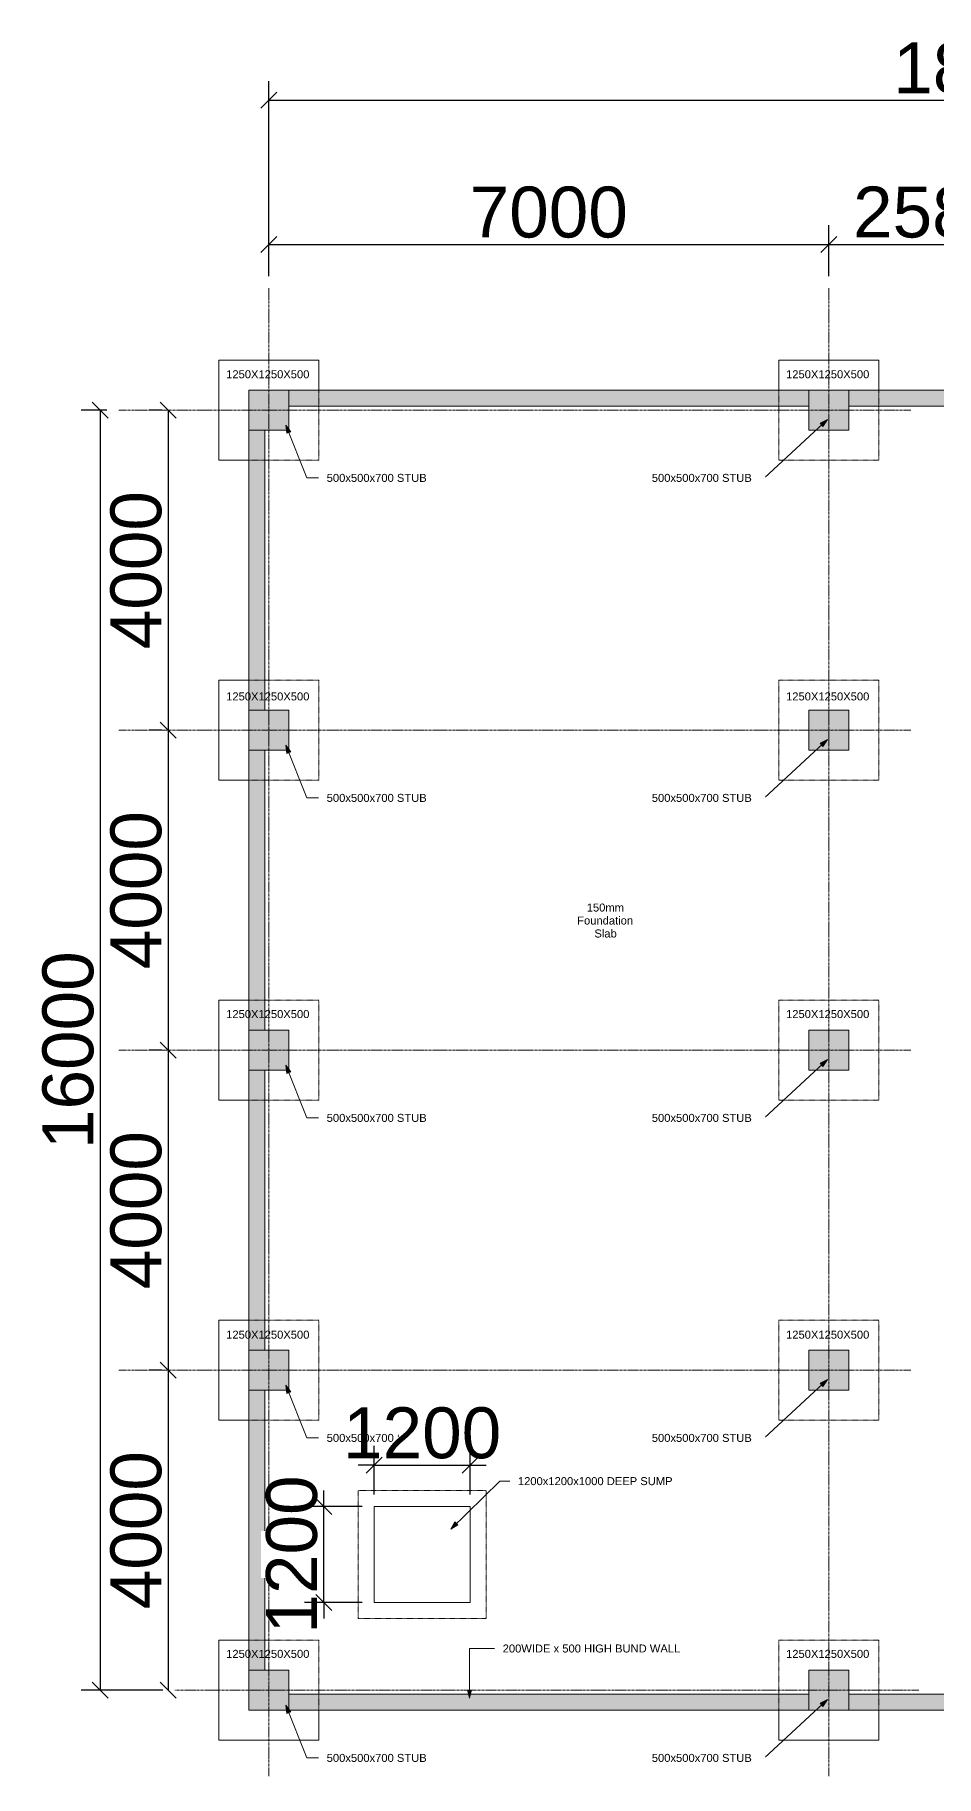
# Model space of a CAD drawing. Header units: millimetres. Extents: x 14826 to 891005, y -311366 to 56117.
# Drawn here: x 686500 to 697769, y -253208 to -231441 of the extents above; entities that cross this region are included whole.
import ezdxf

# ---------------------------------------------------------------- set-up
doc = ezdxf.new("R2010")
doc.units = ezdxf.units.MM
doc.linetypes.add('CENTER', pattern=[50.8, 31.75, -6.35, 6.35, -6.35])
doc.linetypes.add('Dash', pattern=[6.35, 3.175, -3.175])
for name, color, linetype, lineweight in [('A-ANNO-DIMS', 7, 'Continuous', 9), ('A-DETL-CNTR', 7, 'CENTER', 18), ('A-WALL', 7, 'Continuous', 9), ('A-WALL-HDLN', 7, 'Dash', 9), ('G-ANNO-TEXT', 7, 'Continuous', 9), ('S-COLS', 7, 'Continuous', 9), ('S-FNDN', 7, 'Continuous', 9), ('S-FNDN-HDLN', 7, 'Dash', 9), ('S-FNDN-IDEN', 7, 'Continuous', 9)]:
    doc.layers.add(name, color=color, linetype=linetype, lineweight=lineweight)
doc.styles.add('Arial', font='arial.ttf', dxfattribs={"height": 636.361708})
doc.styles.add('Arial_1', font='arial.ttf', dxfattribs={"height": 636.4})
doc.styles.add('Arial_2', font='arial.ttf', dxfattribs={"height": 0.18})
doc.dimstyles.new('Greene_Arch_tick_-_2_5mm_Arial', dxfattribs={"dimscale": 304.8, "dimtxt": 255.06485, "dimasz": 0.656168, "dimexe": 0.787402, "dimexo": 0.492126, "dimgap": 0.246063, "dimtad": 1, "dimdec": 0, "dimzin": 0, "dimdsep": 46, "dimtxsty": 'Arial', "dimblk1": 'OBLIQUE', "dimblk2": 'OBLIQUE', "dimsah": 1, "dimcen": 0.09, "dimazin": 0, "dimtfac": 1, "dimtdec": 4, "dimtix": 1, "dimtmove": 0, "dimatfit": 3, "dimfxl": 1, "dimtvp": 1, "dimtfill": 1, "dimtolj": 1, "dimtzin": 0, "dimarcsym": 2})

# ---------------------------------------------------------------- blocks, each defined once
blk = doc.blocks.new('Concrete-Rectangular-Column - 500 x 500mm-372812-BRINE TREATMENT')
at = {"layer": 'S-COLS', "linetype": 'Dash', "true_color": 0xc0c0c0}
blk.add_hatch(color=9, dxfattribs=at).paths.add_polyline_path([(-250, -250), (250, -250), (250, 250), (-250, 250)])
at = {"layer": 'S-COLS'}
for p, q in [((250, 250), (-250, 250)), ((-250, 250), (-250, -250)), ((250, -250), (250, 250)), ((-250, -250), (250, -250))]:
    blk.add_line(p, q, dxfattribs=at)
blk = doc.blocks.new('M_Footing-Rectangular - 1250X1250X500-343367-BRINE TREATMENT')
at = {"layer": 'S-FNDN'}
for p, q in [((625, 625), (-625, 625)), ((-625, 625), (-625, -625)), ((625, 250), (625, 625)), ((-625, -625), (-250, -625))]:
    blk.add_line(p, q, dxfattribs=at)
at = {"layer": 'S-FNDN-HDLN'}
for p, q in [((625, -625), (625, 250)), ((-250, -625), (625, -625))]:
    blk.add_line(p, q, dxfattribs=at)
blk = doc.blocks.new('M_Footing-Rectangular - 1250X1250X500-V10-BRINE TREATMENT')
at = {"layer": 'S-FNDN'}
for p, q in [((625, 625), (-625, 625)), ((-625, 625), (-625, 250)), ((625, 250), (625, 625))]:
    blk.add_line(p, q, dxfattribs=at)
at = {"layer": 'S-FNDN-HDLN'}
for p, q in [((-625, 250), (-625, -625)), ((625, -625), (625, 250)), ((-625, -625), (625, -625))]:
    blk.add_line(p, q, dxfattribs=at)
blk = doc.blocks.new('M_Footing-Rectangular - 1250X1250X500-V11-BRINE TREATMENT')
at = {"layer": 'S-FNDN'}
for p, q in [((-625, -250), (-625, -625)), ((625, -625), (625, -250)), ((-625, -625), (625, -625))]:
    blk.add_line(p, q, dxfattribs=at)
at = {"layer": 'S-FNDN-HDLN'}
for p, q in [((625, 625), (-625, 625)), ((-625, 625), (-625, -250)), ((625, -250), (625, 625))]:
    blk.add_line(p, q, dxfattribs=at)
blk = doc.blocks.new('M_Footing-Rectangular - 1250X1250X500-V7-BRINE TREATMENT')
at = {"layer": 'S-FNDN'}
for p, q in [((-250, 625), (-625, 625)), ((-625, 625), (-625, -625)), ((625, -625), (625, -250)), ((-625, -625), (625, -625))]:
    blk.add_line(p, q, dxfattribs=at)
at = {"layer": 'S-FNDN-HDLN'}
for p, q in [((625, 625), (-250, 625)), ((625, -250), (625, 625))]:
    blk.add_line(p, q, dxfattribs=at)
blk = doc.blocks.new('M_Footing-Rectangular - 1250X1250X500-V12-BRINE TREATMENT')
at = {"layer": 'S-FNDN-HDLN'}
for p, q in [((625, 625), (-625, 625)), ((-625, 625), (-625, -625)), ((625, -625), (625, 625)), ((-625, -625), (625, -625))]:
    blk.add_line(p, q, dxfattribs=at)
blk = doc.blocks.new('M_Footing-Rectangular - 1250X1250X500-V14-BRINE TREATMENT')
at = {"layer": 'S-FNDN'}
for p, q in [((-250, 625), (-625, 625)), ((-625, 625), (-625, -625)), ((-625, -625), (-250, -625))]:
    blk.add_line(p, q, dxfattribs=at)
at = {"layer": 'S-FNDN-HDLN'}
for p, q in [((625, 625), (-250, 625)), ((625, -625), (625, 625)), ((-250, -625), (625, -625))]:
    blk.add_line(p, q, dxfattribs=at)
blk = doc.blocks.new('_Oblique')
at = {"color": 0, "linetype": 'ByBlock', "lineweight": -2}
blk.add_line((-0.5, -0.5), (0.5, 0.5), dxfattribs=at)
blk = doc.blocks.new('*D768')
at = {"layer": 'A-ANNO-DIMS', "color": 0, "lineweight": -2, "transparency": 16777216}
for p, q in [((687401, -236133), (687078, -236133)), ((687318, -236133), (687318, -252133)), ((688101, -252133), (687078, -252133))]:
    blk.add_line(p, q, dxfattribs=at)
at = {"layer": 'Defpoints', "color": 0, "transparency": 16777216}
for p in [(687551, -236133), (687318, -252133), (688251, -252133)]:
    blk.add_point(p, dxfattribs=at)
at = {"layer": 'A-ANNO-DIMS', "color": 0, "lineweight": -2, "transparency": 16777216, "xscale": 200, "yscale": 200, "zscale": 200}
for p, rotation in [((687318, -236133), 90), ((687318, -252133), 270)]:
    blk.add_blockref('_Oblique', p, dxfattribs=dict(at, rotation=rotation))
at = {"layer": 'A-ANNO-DIMS', "color": 0, "transparency": 16777216, "insert": (686918, -244133), "char_height": 636.4, "width": 576.84, "attachment_point": 5, "rotation": 90, "style": 'Arial', "bg_fill": 3, "box_fill_scale": 1.1, "bg_fill_color": 256, "bg_fill_true_color": 13158600, "bg_fill_transparency": 0}
blk.add_mtext('\\A1;16000', dxfattribs=at)
blk = doc.blocks.new('*D774')
at = {"layer": 'A-ANNO-DIMS', "color": 0, "lineweight": -2, "transparency": 16777216}
for p, q in [((688089, -236133), (687928, -236133)), ((688168, -236133), (688168, -240133)), ((688089, -240133), (687928, -240133))]:
    blk.add_line(p, q, dxfattribs=at)
at = {"layer": 'Defpoints', "color": 0, "transparency": 16777216}
for p in [(688239, -236133), (688168, -240133), (688239, -240133)]:
    blk.add_point(p, dxfattribs=at)
at = {"layer": 'A-ANNO-DIMS', "color": 0, "lineweight": -2, "transparency": 16777216, "xscale": 200, "yscale": 200, "zscale": 200}
for p, rotation in [((688168, -236133), 90), ((688168, -240133), 270)]:
    blk.add_blockref('_Oblique', p, dxfattribs=dict(at, rotation=rotation))
at = {"layer": 'A-ANNO-DIMS', "color": 0, "transparency": 16777216, "insert": (687768, -238133), "char_height": 636.4, "width": 461.47, "attachment_point": 5, "rotation": 90, "style": 'Arial', "bg_fill": 3, "box_fill_scale": 1.1, "bg_fill_color": 256, "bg_fill_true_color": 13158600, "bg_fill_transparency": 0}
blk.add_mtext('\\A1;4000', dxfattribs=at)
blk = doc.blocks.new('*D775')
at = {"layer": 'A-ANNO-DIMS', "color": 0, "lineweight": -2, "transparency": 16777216}
for p, q in [((688089, -240133), (687928, -240133)), ((688168, -240133), (688168, -244133)), ((688089, -244133), (687928, -244133))]:
    blk.add_line(p, q, dxfattribs=at)
at = {"layer": 'Defpoints', "color": 0, "transparency": 16777216}
for p in [(688239, -240133), (688168, -244133), (688239, -244133)]:
    blk.add_point(p, dxfattribs=at)
at = {"layer": 'A-ANNO-DIMS', "color": 0, "lineweight": -2, "transparency": 16777216, "xscale": 200, "yscale": 200, "zscale": 200}
for p, rotation in [((688168, -240133), 90), ((688168, -244133), 270)]:
    blk.add_blockref('_Oblique', p, dxfattribs=dict(at, rotation=rotation))
at = {"layer": 'A-ANNO-DIMS', "color": 0, "transparency": 16777216, "insert": (687768, -242133), "char_height": 636.4, "width": 461.47, "attachment_point": 5, "rotation": 90, "style": 'Arial', "bg_fill": 3, "box_fill_scale": 1.1, "bg_fill_color": 256, "bg_fill_true_color": 13158600, "bg_fill_transparency": 0}
blk.add_mtext('\\A1;4000', dxfattribs=at)
blk = doc.blocks.new('*D776')
at = {"layer": 'A-ANNO-DIMS', "color": 0, "lineweight": -2, "transparency": 16777216}
for p, q in [((688089, -244133), (687928, -244133)), ((688168, -244133), (688168, -248133)), ((688089, -248133), (687928, -248133))]:
    blk.add_line(p, q, dxfattribs=at)
at = {"layer": 'Defpoints', "color": 0, "transparency": 16777216}
for p in [(688239, -244133), (688168, -248133), (688239, -248133)]:
    blk.add_point(p, dxfattribs=at)
at = {"layer": 'A-ANNO-DIMS', "color": 0, "lineweight": -2, "transparency": 16777216, "xscale": 200, "yscale": 200, "zscale": 200}
for p, rotation in [((688168, -244133), 90), ((688168, -248133), 270)]:
    blk.add_blockref('_Oblique', p, dxfattribs=dict(at, rotation=rotation))
at = {"layer": 'A-ANNO-DIMS', "color": 0, "transparency": 16777216, "insert": (687768, -246133), "char_height": 636.4, "width": 461.47, "attachment_point": 5, "rotation": 90, "style": 'Arial', "bg_fill": 3, "box_fill_scale": 1.1, "bg_fill_color": 256, "bg_fill_true_color": 13158600, "bg_fill_transparency": 0}
blk.add_mtext('\\A1;4000', dxfattribs=at)
blk = doc.blocks.new('*D777')
at = {"layer": 'A-ANNO-DIMS', "color": 0, "lineweight": -2, "transparency": 16777216}
for p, q in [((688089, -248133), (687928, -248133)), ((688168, -248133), (688168, -252133)), ((688101, -252133), (687928, -252133))]:
    blk.add_line(p, q, dxfattribs=at)
at = {"layer": 'Defpoints', "color": 0, "transparency": 16777216}
for p in [(688239, -248133), (688168, -252133), (688251, -252133)]:
    blk.add_point(p, dxfattribs=at)
at = {"layer": 'A-ANNO-DIMS', "color": 0, "lineweight": -2, "transparency": 16777216, "xscale": 200, "yscale": 200, "zscale": 200}
for p, rotation in [((688168, -248133), 90), ((688168, -252133), 270)]:
    blk.add_blockref('_Oblique', p, dxfattribs=dict(at, rotation=rotation))
at = {"layer": 'A-ANNO-DIMS', "color": 0, "transparency": 16777216, "insert": (687768, -250133), "char_height": 636.4, "width": 461.47, "attachment_point": 5, "rotation": 90, "style": 'Arial', "bg_fill": 3, "box_fill_scale": 1.1, "bg_fill_color": 256, "bg_fill_true_color": 13158600, "bg_fill_transparency": 0}
blk.add_mtext('\\A1;4000', dxfattribs=at)
blk = doc.blocks.new('*D778')
at = {"layer": 'A-ANNO-DIMS', "color": 0, "lineweight": -2, "transparency": 16777216}
for p, q in [((689426, -234458), (689426, -233821)), ((696426, -234458), (696426, -233821)), ((689426, -234061), (696426, -234061))]:
    blk.add_line(p, q, dxfattribs=at)
at = {"layer": 'Defpoints', "color": 0, "transparency": 16777216}
for p in [(696426, -234061), (689426, -234608), (696426, -234608)]:
    blk.add_point(p, dxfattribs=at)
at = {"layer": 'A-ANNO-DIMS', "color": 0, "lineweight": -2, "transparency": 16777216, "xscale": 200, "yscale": 200, "zscale": 200, "rotation": 180}
blk.add_blockref('_Oblique', (689426, -234061), dxfattribs=at)
at = {"layer": 'A-ANNO-DIMS', "color": 0, "lineweight": -2, "transparency": 16777216, "xscale": 200, "yscale": 200, "zscale": 200}
blk.add_blockref('_Oblique', (696426, -234061), dxfattribs=at)
at = {"layer": 'A-ANNO-DIMS', "color": 0, "transparency": 16777216, "insert": (692926, -233661), "char_height": 636.4, "width": 461.47, "attachment_point": 5, "style": 'Arial', "bg_fill": 3, "box_fill_scale": 1.1, "bg_fill_color": 256, "bg_fill_true_color": 13158600, "bg_fill_transparency": 0}
blk.add_mtext('\\A1;7000', dxfattribs=at)
blk = doc.blocks.new('*D779')
at = {"layer": 'A-ANNO-DIMS', "color": 0, "lineweight": -2, "transparency": 16777216}
for p, q in [((696426, -234458), (696426, -233821)), ((699012, -234458), (699012, -233821)), ((696426, -234061), (699012, -234061))]:
    blk.add_line(p, q, dxfattribs=at)
at = {"layer": 'Defpoints', "color": 0, "transparency": 16777216}
for p in [(699012, -234061), (696426, -234608), (699012, -234608)]:
    blk.add_point(p, dxfattribs=at)
at = {"layer": 'A-ANNO-DIMS', "color": 0, "lineweight": -2, "transparency": 16777216, "xscale": 200, "yscale": 200, "zscale": 200, "rotation": 180}
blk.add_blockref('_Oblique', (696426, -234061), dxfattribs=at)
at = {"layer": 'A-ANNO-DIMS', "color": 0, "lineweight": -2, "transparency": 16777216, "xscale": 200, "yscale": 200, "zscale": 200}
blk.add_blockref('_Oblique', (699012, -234061), dxfattribs=at)
at = {"layer": 'A-ANNO-DIMS', "color": 0, "transparency": 16777216, "insert": (697719, -233661), "char_height": 636.4, "width": 461.47, "attachment_point": 5, "style": 'Arial', "bg_fill": 3, "box_fill_scale": 1.1, "bg_fill_color": 256, "bg_fill_true_color": 13158600, "bg_fill_transparency": 0}
blk.add_mtext('\\A1;2586', dxfattribs=at)
blk = doc.blocks.new('*D782')
at = {"layer": 'A-ANNO-DIMS', "color": 0, "lineweight": -2, "transparency": 16777216}
for p, q in [((689426, -234458), (689426, -232019)), ((707512, -234458), (707512, -232019)), ((689426, -232259), (707512, -232259))]:
    blk.add_line(p, q, dxfattribs=at)
at = {"layer": 'Defpoints', "color": 0, "transparency": 16777216}
for p in [(707512, -232259), (689426, -234608), (707512, -234608)]:
    blk.add_point(p, dxfattribs=at)
at = {"layer": 'A-ANNO-DIMS', "color": 0, "lineweight": -2, "transparency": 16777216, "xscale": 200, "yscale": 200, "zscale": 200, "rotation": 180}
blk.add_blockref('_Oblique', (689426, -232259), dxfattribs=at)
at = {"layer": 'A-ANNO-DIMS', "color": 0, "lineweight": -2, "transparency": 16777216, "xscale": 200, "yscale": 200, "zscale": 200}
blk.add_blockref('_Oblique', (707512, -232259), dxfattribs=at)
at = {"layer": 'A-ANNO-DIMS', "color": 0, "transparency": 16777216, "insert": (698469, -231859), "char_height": 636.4, "width": 576.84, "attachment_point": 5, "style": 'Arial', "bg_fill": 3, "box_fill_scale": 1.1, "bg_fill_color": 256, "bg_fill_true_color": 13158600, "bg_fill_transparency": 0}
blk.add_mtext('\\A1;18086', dxfattribs=at)
blk = doc.blocks.new('*D783')
at = {"layer": 'A-ANNO-DIMS', "color": 0, "lineweight": -2, "transparency": 16777216}
for p, q in [((690114, -249837), (690114, -249637)), ((690593, -249837), (689874, -249837)), ((690114, -251037), (690114, -249837)), ((690593, -251037), (689874, -251037)), ((690114, -251037), (690114, -251237))]:
    blk.add_line(p, q, dxfattribs=at)
at = {"layer": 'Defpoints', "color": 0, "transparency": 16777216}
for p in [(690743, -249837), (690743, -251037)]:
    blk.add_point(p, dxfattribs=at)
at = {"layer": 'A-ANNO-DIMS', "color": 0, "lineweight": -2, "transparency": 16777216, "xscale": 200, "yscale": 200, "zscale": 200}
for p, rotation in [((690114, -249837), 270), ((690114, -251037), 90)]:
    blk.add_blockref('_Oblique', p, dxfattribs=dict(at, rotation=rotation))
at = {"layer": 'A-ANNO-DIMS', "color": 0, "transparency": 16777216, "insert": (689714, -250437), "char_height": 636.4, "width": 461.47, "attachment_point": 5, "rotation": 90, "style": 'Arial', "bg_fill": 3, "box_fill_scale": 1.1, "bg_fill_color": 256, "bg_fill_true_color": 13158600, "bg_fill_transparency": 0}
blk.add_mtext('\\A1;1200', dxfattribs=at)
at = {"layer": 'Defpoints', "color": 0, "transparency": 16777216}
blk.add_point((690114, -249837), dxfattribs=at)
blk = doc.blocks.new('*D784')
at = {"layer": 'A-ANNO-DIMS', "color": 0, "lineweight": -2, "transparency": 16777216}
for p, q in [((690743, -249687), (690743, -249080)), ((691943, -249687), (691943, -249080)), ((690743, -249320), (690543, -249320)), ((690743, -249320), (691943, -249320)), ((691943, -249320), (692143, -249320))]:
    blk.add_line(p, q, dxfattribs=at)
at = {"layer": 'Defpoints', "color": 0, "transparency": 16777216}
for p in [(690743, -249837), (691943, -249837)]:
    blk.add_point(p, dxfattribs=at)
at = {"layer": 'A-ANNO-DIMS', "color": 0, "lineweight": -2, "transparency": 16777216, "xscale": 200, "yscale": 200, "zscale": 200}
blk.add_blockref('_Oblique', (690743, -249320), dxfattribs=at)
at = {"layer": 'A-ANNO-DIMS', "color": 0, "lineweight": -2, "transparency": 16777216, "xscale": 200, "yscale": 200, "zscale": 200, "rotation": 180}
blk.add_blockref('_Oblique', (691943, -249320), dxfattribs=at)
at = {"layer": 'A-ANNO-DIMS', "color": 0, "transparency": 16777216, "insert": (691343, -248920), "char_height": 636.4, "width": 461.47, "attachment_point": 5, "style": 'Arial', "bg_fill": 3, "box_fill_scale": 1.1, "bg_fill_color": 256, "bg_fill_true_color": 13158600, "bg_fill_transparency": 0}
blk.add_mtext('\\A1;1200', dxfattribs=at)
at = {"layer": 'Defpoints', "color": 0, "transparency": 16777216}
blk.add_point((691943, -249320), dxfattribs=at)

msp = doc.modelspace()

# ---------------------------------------------------------------- hatches: boundary and pattern name
at = {"layer": 'A-WALL', "true_color": 0xc0c0c0}
for points in [[(696176.44708, -236082.73227), (696176.44708, -235882.73227), (689676.44708, -235882.73227), (689676.44708, -236082.73227)], [(698762.44312, -236082.73227), (698762.44312, -235882.73227), (696676.44708, -235882.73227), (696676.44708, -236082.73227), (698634.92129, -236082.73227)], [(689376.44708, -239882.73227), (689376.44708, -236382.73227), (689176.44708, -236382.73227), (689176.44708, -239882.73227)], [(689376.44708, -243882.73227), (689376.44708, -240382.73227), (689176.44708, -240382.73227), (689176.44708, -243882.73227)], [(689176.44708, -247882.73227), (689376.44708, -247882.73227), (689376.44708, -244382.73227), (689176.44708, -244382.73227)], [(689176.44708, -251882.73227), (689376.44708, -251882.73227), (689376.44708, -248382.73227), (689176.44708, -248382.73227)], [(696176.44708, -252382.73227), (696176.44708, -252182.73227), (689676.44708, -252182.73227), (689676.44708, -252382.73227), (692784.53193, -252382.73227)], [(698762.44312, -252382.73227), (698762.44312, -252182.73227), (696676.44708, -252182.73227), (696676.44708, -252382.73227), (698634.92129, -252382.73227)]]:
    msp.add_hatch(color=9, dxfattribs=at).paths.add_polyline_path(points)
at = {"layer": 'G-ANNO-TEXT'}
for points in [[(689638.83064, -236319.7273), (689650.6783, -236422.57476), (689700.51475, -236402.87198)], [(696408.70226, -236248.13181), (696317.19028, -236296.54177), (696353.65555, -236335.81206)], [(696408.70226, -240248.13181), (696317.19028, -240296.54177), (696353.65555, -240335.81206)], [(689638.83064, -240319.7273), (689650.6783, -240422.57476), (689700.51475, -240402.87198)], [(689638.83064, -244319.7273), (689650.6783, -244422.57476), (689700.51475, -244402.87198)], [(696408.70226, -244248.13181), (696317.19028, -244296.54177), (696353.65555, -244335.81206)], [(689638.83064, -248319.7273), (689650.6783, -248422.57476), (689700.51475, -248402.87198)], [(696408.70226, -248248.13181), (696317.19028, -248296.54177), (696353.65555, -248335.81206)], [(691699.59521, -250118.69397), (691789.90897, -250068.08378), (691752.50413, -250029.70738)], [(691935.21058, -252233.56498), (691962.0055, -252133.56498), (691908.41566, -252133.56498)], [(696408.70226, -252248.13181), (696317.19028, -252296.54177), (696353.65555, -252335.81206)], [(689638.83064, -252319.7273), (689650.6783, -252422.57476), (689700.51475, -252402.87198)]]:
    msp.add_hatch(color=256, dxfattribs=at).paths.add_polyline_path(points)
at = {"layer": 'S-COLS', "true_color": 0xc0c0c0}
for points in [[(689176.44708, -236382.73227), (689676.44708, -236382.73227), (689676.44708, -235882.73227), (689176.44708, -235882.73227)], [(696176.44708, -236382.73227), (696676.44708, -236382.73227), (696676.44708, -235882.73227), (696176.44708, -235882.73227)], [(689176.44708, -240382.73227), (689676.44708, -240382.73227), (689676.44708, -239882.73227), (689176.44708, -239882.73227)], [(689176.44708, -244382.73227), (689676.44708, -244382.73227), (689676.44708, -243882.73227), (689176.44708, -243882.73227)], [(689176.44708, -248382.73227), (689676.44708, -248382.73227), (689676.44708, -247882.73227), (689176.44708, -247882.73227)], [(689176.44708, -252382.73227), (689676.44708, -252382.73227), (689676.44708, -251882.73227), (689176.44708, -251882.73227)], [(696176.44708, -252382.73227), (696676.44708, -252382.73227), (696676.44708, -251882.73227), (696176.44708, -251882.73227)]]:
    msp.add_hatch(color=9, dxfattribs=at).paths.add_polyline_path(points)

# ---------------------------------------------------------------- linework, layer by layer
at = {"layer": 'A-DETL-CNTR'}
for p, q in [((689426.44708, -234607.73227), (689426.44708, -253207.73227)), ((696426.44708, -234607.73227), (696426.44708, -253207.73227)), ((697451.44708, -236132.73227), (687551.44708, -236132.73227)), ((697451.44708, -240132.73227), (687551.44708, -240132.73227)), ((697451.44708, -244132.73227), (687551.44708, -244132.73227)), ((697451.44708, -248132.73227), (687551.44708, -248132.73227)), ((697551.44708, -252132.73227), (688251.44708, -252132.73227))]:
    msp.add_line(p, q, dxfattribs=at)
at = {"layer": 'A-WALL'}
for p, q in [((689676.44708, -235882.73227), (696176.44708, -235882.73227)), ((696676.44708, -235882.73227), (698762.44312, -235882.73227)), ((696176.44708, -236082.73227), (689676.44708, -236082.73227)), ((698762.44312, -236082.73227), (696676.44708, -236082.73227)), ((689176.44708, -239882.73227), (689176.44708, -236382.73227)), ((689376.44708, -236382.73227), (689376.44708, -239882.73227)), ((689176.44708, -243882.73227), (689176.44708, -240382.73227)), ((689376.44708, -240382.73227), (689376.44708, -243882.73227)), ((689176.44708, -247882.73227), (689176.44708, -244382.73227)), ((689376.44708, -244382.73227), (689376.44708, -247882.73227)), ((689176.44708, -251882.73227), (689176.44708, -248382.73227)), ((689376.44708, -248382.73227), (689376.44708, -251882.73227)), ((689676.44708, -252182.73227), (696176.44708, -252182.73227)), ((696676.44708, -252182.73227), (698762.44312, -252182.73227)), ((696176.44708, -252382.73227), (689676.44708, -252382.73227)), ((698762.44312, -252382.73227), (696676.44708, -252382.73227))]:
    msp.add_line(p, q, dxfattribs=at)
at = {"layer": 'A-WALL-HDLN'}
for p, q in [((692142.81935, -249637.06018), (690542.81935, -249637.06018)), ((690542.81935, -251237.06018), (690542.81935, -249637.06018)), ((692142.81935, -251237.06018), (692142.81935, -249637.06018)), ((690542.81935, -251237.06018), (692142.81935, -251237.06018))]:
    msp.add_line(p, q, dxfattribs=at)
at = {"layer": 'G-ANNO-TEXT'}
for p, q in [((689638.83064, -236319.7273), (689650.6783, -236422.57476)), ((689700.51475, -236402.87198), (689638.83064, -236319.7273)), ((689638.83064, -236319.7273), (689899.6428, -236979.42864)), ((696408.70226, -236248.13181), (695621.15183, -236979.42864)), ((696408.70226, -236248.13181), (696317.19028, -236296.54177)), ((696317.19028, -236296.54177), (696353.65555, -236335.81206)), ((696353.65555, -236335.81206), (696408.70226, -236248.13181)), ((689650.6783, -236422.57476), (689700.51475, -236402.87198)), ((689899.6428, -236979.42864), (690047.94775, -236979.42864)), ((695470.88249, -236979.42864), (695467.66218, -236979.42864)), ((695621.15183, -236979.42864), (695470.88249, -236979.42864)), ((696408.70226, -240248.13181), (695621.15183, -240979.42864)), ((696408.70226, -240248.13181), (696317.19028, -240296.54177)), ((696317.19028, -240296.54177), (696353.65555, -240335.81206)), ((696353.65555, -240335.81206), (696408.70226, -240248.13181)), ((689638.83064, -240319.7273), (689650.6783, -240422.57476)), ((689700.51475, -240402.87198), (689638.83064, -240319.7273)), ((689638.83064, -240319.7273), (689899.6428, -240979.42864)), ((689650.6783, -240422.57476), (689700.51475, -240402.87198)), ((689899.6428, -240979.42864), (690047.94775, -240979.42864)), ((695470.88249, -240979.42864), (695467.66218, -240979.42864)), ((695621.15183, -240979.42864), (695470.88249, -240979.42864)), ((689638.83064, -244319.7273), (689650.6783, -244422.57476)), ((689700.51475, -244402.87198), (689638.83064, -244319.7273)), ((689638.83064, -244319.7273), (689899.6428, -244979.42864)), ((689650.6783, -244422.57476), (689700.51475, -244402.87198)), ((696408.70226, -244248.13181), (695621.15183, -244979.42864)), ((696408.70226, -244248.13181), (696317.19028, -244296.54177)), ((696317.19028, -244296.54177), (696353.65555, -244335.81206)), ((696353.65555, -244335.81206), (696408.70226, -244248.13181)), ((689899.6428, -244979.42864), (690047.94775, -244979.42864)), ((695470.88249, -244979.42864), (695467.66218, -244979.42864)), ((695621.15183, -244979.42864), (695470.88249, -244979.42864)), ((689638.83064, -248319.7273), (689650.6783, -248422.57476)), ((689700.51475, -248402.87198), (689638.83064, -248319.7273)), ((689638.83064, -248319.7273), (689899.6428, -248979.42864)), ((696408.70226, -248248.13181), (695621.15183, -248979.42864)), ((696408.70226, -248248.13181), (696317.19028, -248296.54177)), ((696317.19028, -248296.54177), (696353.65555, -248335.81206)), ((696353.65555, -248335.81206), (696408.70226, -248248.13181)), ((689650.6783, -248422.57476), (689700.51475, -248402.87198)), ((689899.6428, -248979.42864), (690047.94775, -248979.42864)), ((695470.88249, -248979.42864), (695467.66218, -248979.42864)), ((695621.15183, -248979.42864), (695470.88249, -248979.42864)), ((691752.50413, -250029.70738), (691699.59521, -250118.69397)), ((691699.59521, -250118.69397), (691789.90897, -250068.08378)), ((691789.90897, -250068.08378), (691752.50413, -250029.70738)), ((691935.21058, -251611.82723), (692248.08523, -251611.82723)), ((691935.21058, -252233.56498), (691935.21058, -251611.82723)), ((691962.0055, -252133.56498), (691908.41566, -252133.56498)), ((691908.41566, -252133.56498), (691935.21058, -252233.56498)), ((691935.21058, -252233.56498), (691962.0055, -252133.56498)), ((696408.70226, -252248.13181), (695621.15183, -252979.42864)), ((696408.70226, -252248.13181), (696317.19028, -252296.54177)), ((696353.65555, -252335.81206), (696408.70226, -252248.13181)), ((689638.83064, -252319.7273), (689650.6783, -252422.57476)), ((689700.51475, -252402.87198), (689638.83064, -252319.7273)), ((689638.83064, -252319.7273), (689899.6428, -252979.42864)), ((689650.6783, -252422.57476), (689700.51475, -252402.87198)), ((696317.19028, -252296.54177), (696353.65555, -252335.81206)), ((689899.6428, -252979.42864), (690047.94775, -252979.42864)), ((695470.88249, -252979.42864), (695467.66218, -252979.42864)), ((695621.15183, -252979.42864), (695470.88249, -252979.42864))]:
    msp.add_line(p, q, dxfattribs=at)
at = {"layer": 'S-COLS'}
for p, q in [((689676.44708, -235882.73227), (689176.44708, -235882.73227)), ((689176.44708, -235882.73227), (689176.44708, -236382.73227)), ((689676.44708, -236382.73227), (689676.44708, -235882.73227)), ((696676.44708, -235882.73227), (696176.44708, -235882.73227)), ((696176.44708, -235882.73227), (696176.44708, -236382.73227)), ((696676.44708, -236382.73227), (696676.44708, -235882.73227)), ((689176.44708, -236382.73227), (689676.44708, -236382.73227)), ((696176.44708, -236382.73227), (696676.44708, -236382.73227)), ((689676.44708, -239882.73227), (689176.44708, -239882.73227)), ((689176.44708, -239882.73227), (689176.44708, -240382.73227)), ((689676.44708, -240382.73227), (689676.44708, -239882.73227)), ((689176.44708, -240382.73227), (689676.44708, -240382.73227)), ((689676.44708, -243882.73227), (689176.44708, -243882.73227)), ((689176.44708, -243882.73227), (689176.44708, -244382.73227)), ((689676.44708, -244382.73227), (689676.44708, -243882.73227)), ((689176.44708, -244382.73227), (689676.44708, -244382.73227)), ((689676.44708, -247882.73227), (689176.44708, -247882.73227)), ((689176.44708, -247882.73227), (689176.44708, -248382.73227)), ((689676.44708, -248382.73227), (689676.44708, -247882.73227)), ((689176.44708, -248382.73227), (689676.44708, -248382.73227)), ((689676.44708, -251882.73227), (689176.44708, -251882.73227)), ((689176.44708, -251882.73227), (689176.44708, -252382.73227)), ((689676.44708, -252382.73227), (689676.44708, -251882.73227)), ((696676.44708, -251882.73227), (696176.44708, -251882.73227)), ((696176.44708, -251882.73227), (696176.44708, -252382.73227)), ((696676.44708, -252382.73227), (696676.44708, -251882.73227)), ((689176.44708, -252382.73227), (689676.44708, -252382.73227)), ((696176.44708, -252382.73227), (696676.44708, -252382.73227))]:
    msp.add_line(p, q, dxfattribs=at)
at = {"layer": 'S-FNDN'}
for p, q in [((690742.81935, -251037.06018), (690742.81935, -249837.06018)), ((690742.81935, -249837.06018), (691942.81935, -249837.06018)), ((691942.81935, -249837.06018), (691942.81935, -251037.06018)), ((691942.81935, -251037.06018), (690742.81935, -251037.06018))]:
    msp.add_line(p, q, dxfattribs=at)

# ---------------------------------------------------------------- block references
at = {"layer": 'S-COLS'}
for p in [(696426.44708, -240132.73227), (696426.44708, -244132.73227), (696426.44708, -248132.73227)]:
    msp.add_blockref('Concrete-Rectangular-Column - 500 x 500mm-372812-BRINE TREATMENT', p, dxfattribs=at)
at = {"layer": 'S-FNDN-HDLN'}
for name, p in [('M_Footing-Rectangular - 1250X1250X500-343367-BRINE TREATMENT', (689426.44708, -236132.73227)), ('M_Footing-Rectangular - 1250X1250X500-V10-BRINE TREATMENT', (696426.44708, -236132.73227)), ('M_Footing-Rectangular - 1250X1250X500-V14-BRINE TREATMENT', (689426.44708, -240132.73227)), ('M_Footing-Rectangular - 1250X1250X500-V12-BRINE TREATMENT', (696426.44708, -240132.73227)), ('M_Footing-Rectangular - 1250X1250X500-V14-BRINE TREATMENT', (689426.44708, -244132.73227)), ('M_Footing-Rectangular - 1250X1250X500-V12-BRINE TREATMENT', (696426.44708, -244132.73227)), ('M_Footing-Rectangular - 1250X1250X500-V14-BRINE TREATMENT', (689426.44708, -248132.73227)), ('M_Footing-Rectangular - 1250X1250X500-V12-BRINE TREATMENT', (696426.44708, -248132.73227)), ('M_Footing-Rectangular - 1250X1250X500-V7-BRINE TREATMENT', (689426.44708, -252132.73227)), ('M_Footing-Rectangular - 1250X1250X500-V11-BRINE TREATMENT', (696426.44708, -252132.73227))]:
    msp.add_blockref(name, p, dxfattribs=at)

# ---------------------------------------------------------------- texts
at = {"layer": 'S-FNDN-IDEN', "char_height": 100, "attachment_point": 1, "style": 'Arial_1'}
for s, insert, width in [('1250X1250X500', (688892.66767, -235634.20348), 1290.716875), ('1250X1250X500', (695892.66767, -235634.20348), 1290.716875), ('1250X1250X500', (688892.66767, -239661.03655), 1290.716875), ('1250X1250X500', (695892.66767, -239661.03655), 1290.716875), ('Foundation', (693281.35691, -242462.42153), 865.8225), ('150mm', (693400.41941, -242300.36424), 577.215), ('Slab', (693496.33087, -242624.47882), 348.7340625), ('1250X1250X500', (688892.66767, -243631.66391), 1290.716875), ('1250X1250X500', (695892.66767, -243631.66391), 1290.716875), ('1250X1250X500', (688892.66767, -247639.12288), 1290.716875), ('1250X1250X500', (695892.66767, -247639.12288), 1290.716875), ('1250X1250X500', (688892.66767, -251628.83687), 1290.716875), ('1250X1250X500', (695892.66767, -251628.83687), 1290.716875)]:
    msp.add_mtext(s, dxfattribs=dict(at, insert=insert, width=width))

# ---------------------------------------------------------------- next in the draw order: texts
at = {"layer": 'G-ANNO-TEXT', "char_height": 100, "attachment_point": 1, "style": 'Arial_2', "bg_fill": 3, "box_fill_scale": 1.25, "bg_fill_color": 256, "bg_fill_true_color": 13158600, "bg_fill_transparency": 0}
for s, insert, width in [('500x500x700 STUB', (690149.54775, -236929.42864), 1396.1387812), ('500x500x700 STUB', (694214.13249, -236929.42864), 1396.1387812), ('500x500x700 STUB', (690149.54775, -240929.42864), 1396.1387812), ('500x500x700 STUB', (694214.13249, -240929.42864), 1396.1387812), ('500x500x700 STUB', (690149.54775, -244929.42864), 1396.1387812), ('500x500x700 STUB', (694214.13249, -244929.42864), 1396.1387812), ('500x500x700 STUB', (690149.54775, -248929.42864), 1396.1387812), ('500x500x700 STUB', (694214.13249, -248929.42864), 1396.1387812), ('200WIDE x 500 HIGH BUND WALL', (692349.68523, -251561.82723), 2482.0245), ('500x500x700 STUB', (690149.54775, -252929.42864), 1396.1387812), ('500x500x700 STUB', (694214.13249, -252929.42864), 1396.1387812)]:
    msp.add_mtext(s, dxfattribs=dict(at, insert=insert, width=width))

# ---------------------------------------------------------------- next in the draw order: dimensions: what is measured, and where the dimension line sits
at = {"layer": 'A-ANNO-DIMS'}
dim = msp.add_linear_dim(base=(696426.44708, -234060.69114), p1=(689426.44708, -234607.73227), p2=(696426.44708, -234607.73227), dimstyle='Greene_Arch_tick_-_2_5mm_Arial', override={"dimpost": '<>', "dimfxl": 7000}, dxfattribs=at)
dim.commit()
dim.dimension.update_dxf_attribs({"geometry": '*D778', "text_midpoint": (692926.44708, -233660.78204)})
for base, p1, p2, override, picture, middle in [((687317.98069, -252132.73227), (687551.44708, -236132.73227), (688251.44708, -252132.73227), {"dimpost": '<>', "dimfxl": 16015.30518}, '*D768', (686918.07159, -244132.73227)), ((690113.7824, -249837.06018), (690742.81935, -251037.06018), (690742.81935, -249837.06018), {"dimpost": '<>', "dimfxl": 1200}, '*D783', (689713.8733, -250437.06018))]:
    dim = msp.add_linear_dim(base=base, p1=p1, p2=p2, angle=90, dimstyle='Greene_Arch_tick_-_2_5mm_Arial', override=override, dxfattribs=at)
    dim.commit()
    dim.dimension.update_dxf_attribs({"geometry": picture, "text_midpoint": middle})

# ---------------------------------------------------------------- next in the draw order: dimensions: what is measured, and where the dimension line sits
for base, p1, p2, override, picture, middle in [((699012.44312, -234060.69114), (696426.44708, -234607.73227), (699012.44312, -234607.73227), {"dimpost": '<>', "dimfxl": 2585.996037}, '*D779', (697719.4451, -233660.78204)), ((691942.81935, -249320.22928), (690742.81935, -249837.06018), (691942.81935, -249837.06018), {"dimpost": '<>', "dimfxl": 1200}, '*D784', (691342.81935, -248920.32018))]:
    dim = msp.add_linear_dim(base=base, p1=p1, p2=p2, dimstyle='Greene_Arch_tick_-_2_5mm_Arial', override=override, dxfattribs=at)
    dim.commit()
    dim.dimension.update_dxf_attribs({"geometry": picture, "text_midpoint": middle})
dim = msp.add_linear_dim(base=(688167.92018, -240132.73227), p1=(688238.63085, -236132.73227), p2=(688238.63085, -240132.73227), angle=90, dimstyle='Greene_Arch_tick_-_2_5mm_Arial', override={"dimpost": '<>', "dimfxl": 4000}, dxfattribs=at)
dim.commit()
dim.dimension.update_dxf_attribs({"geometry": '*D774', "text_midpoint": (687768.01108, -238132.73227)})

# ---------------------------------------------------------------- next in the draw order: linework, layer by layer
at = {"layer": 'G-ANNO-TEXT'}
for p, q in [((691699.59521, -250118.69397), (692314.03349, -249519.81109)), ((692314.03349, -249519.81109), (692438.47669, -249519.81109))]:
    msp.add_line(p, q, dxfattribs=at)

# ---------------------------------------------------------------- next in the draw order: dimensions: what is measured, and where the dimension line sits
at = {"layer": 'A-ANNO-DIMS'}
dim = msp.add_linear_dim(base=(707512.44312, -232258.84883), p1=(689426.44708, -234607.73227), p2=(707512.44312, -234607.73227), dimstyle='Greene_Arch_tick_-_2_5mm_Arial', override={"dimpost": '<>', "dimfxl": 18085.996037}, dxfattribs=at)
dim.commit()
dim.dimension.update_dxf_attribs({"geometry": '*D782', "text_midpoint": (698469.4451, -231858.93973)})
dim = msp.add_linear_dim(base=(688167.92018, -244132.73227), p1=(688238.63085, -240132.73227), p2=(688238.63085, -244132.73227), angle=90, dimstyle='Greene_Arch_tick_-_2_5mm_Arial', override={"dimpost": '<>', "dimfxl": 4000}, dxfattribs=at)
dim.commit()
dim.dimension.update_dxf_attribs({"geometry": '*D775', "text_midpoint": (687768.01108, -242132.73227)})

# ---------------------------------------------------------------- next in the draw order: texts
at = {"layer": 'G-ANNO-TEXT', "insert": (692540.07669, -249469.81109), "char_height": 100, "width": 2157.3410625, "attachment_point": 1, "style": 'Arial_2', "bg_fill": 3, "box_fill_scale": 1.25, "bg_fill_color": 256, "bg_fill_true_color": 13158600, "bg_fill_transparency": 0}
msp.add_mtext('1200x1200x1000 DEEP SUMP', dxfattribs=at)

# ---------------------------------------------------------------- next in the draw order: dimensions: what is measured, and where the dimension line sits
at = {"layer": 'A-ANNO-DIMS'}
dim = msp.add_linear_dim(base=(688167.92018, -248132.73227), p1=(688238.63085, -244132.73227), p2=(688238.63085, -248132.73227), angle=90, dimstyle='Greene_Arch_tick_-_2_5mm_Arial', override={"dimpost": '<>', "dimfxl": 4000}, dxfattribs=at)
dim.commit()
dim.dimension.update_dxf_attribs({"geometry": '*D776', "text_midpoint": (687768.01108, -246132.73227)})

# ---------------------------------------------------------------- next in the draw order: dimensions: what is measured, and where the dimension line sits
dim = msp.add_linear_dim(base=(688167.92018, -252132.73227), p1=(688238.63085, -248132.73227), p2=(688251.44708, -252132.73227), angle=90, dimstyle='Greene_Arch_tick_-_2_5mm_Arial', override={"dimpost": '<>', "dimfxl": 4000.020532}, dxfattribs=at)
dim.commit()
dim.dimension.update_dxf_attribs({"geometry": '*D777', "text_midpoint": (687768.01108, -250132.73227)})

doc.saveas('drawing.dxf')
